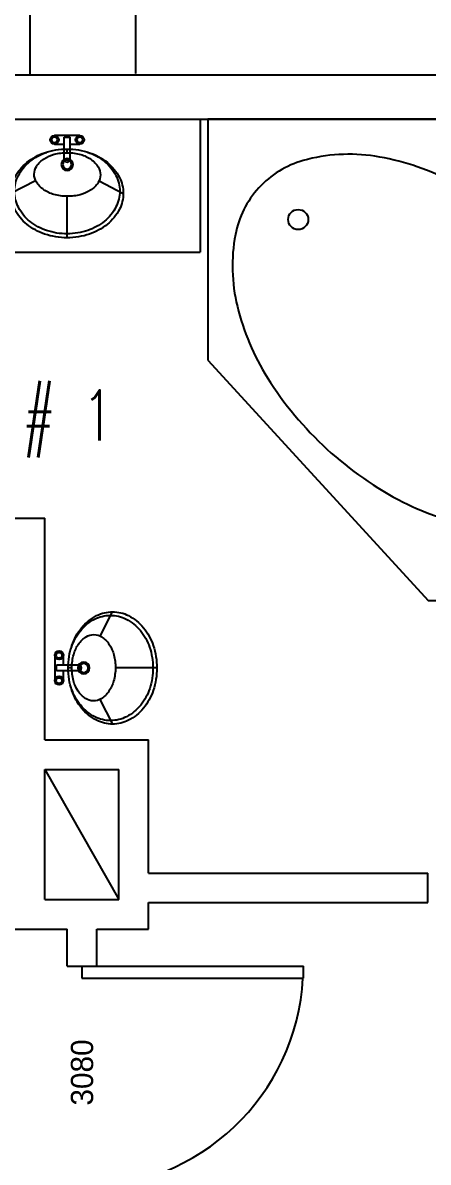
# Model space of a CAD drawing. Header units: inches. Extents: x 26998 to 46838, y -509 to 4343.
# Drawn here: x 33011.4 to 33066.2, y 3670.4 to 3824.6 of the extents above; entities that cross this region are included whole.
import ezdxf
from ezdxf.enums import TextEntityAlignment as Align

# ---------------------------------------------------------------- set-up
doc = ezdxf.new("R2010")
doc.units = ezdxf.units.IN
doc.header["$LTSCALE"] = 0.5
doc.header["$MEASUREMENT"] = 0
doc.layers.get('Defpoints').update_dxf_attribs({"color": 140})
for name, color, linetype in [('CABS', 23, 'Continuous'), ('Title Block', 7, 'Continuous'), ('TITLES', 3, 'Continuous'), ('windows', 4, 'Continuous')]:
    doc.layers.add(name, color=color, linetype=linetype)
doc.styles.add('HS-DESIGN-TTLB', font='GOTHIC.TTF')
doc.styles.get("Standard").update_dxf_attribs({"font": 'romans.shx', "width": 0.75})
doc.dimstyles.get("Standard").update_dxf_attribs({"dimtxt": 0.18, "dimasz": 0.18, "dimexe": 0.18, "dimexo": 0.0625, "dimgap": 0.09, "dimtad": 0, "dimtih": 1, "dimtoh": 1, "dimdec": 4, "dimzin": 0, "dimdsep": 46, "dimtxsty": 'Standard', "dimcen": 0.09, "dimadec": 0, "dimazin": 0, "dimtfac": 1, "dimtdec": 4, "dimtofl": 0, "dimtmove": 0, "dimatfit": 3, "dimfxl": 1, "dimtolj": 1, "dimtzin": 0, "dimarcsym": 0})

# ---------------------------------------------------------------- blocks, each defined once
blk = doc.blocks.new('A$C5D6C675C')
for p, q in [((0, 1.1), (1.2, 1.1)), ((0, 1.1), (0, 0)), ((1.2, 1.1), (1.2, 0.55)), ((0.6, 0), (1.2, 0.55)), ((0, 0), (0.6, 0))]:
    blk.add_line(p, q)
blk.add_lwpolyline([(0.1712, 0.1268, 0.139889), (0.2876, 0.0686, 0.107118), (0.4663, 0.0735, 0.079812), (0.6439, 0.1486, 0.067459), (0.8218, 0.2967, 0.067459), (0.9539, 0.4868, 0.079812), (1.0133, 0.6702, 0.107118), (1.0027, 0.8487, 0.139889), (0.9345, 0.9596, 0.139889), (0.8181, 1.0178, 0.107118), (0.6394, 1.0129, 0.079812), (0.4618, 0.9378, 0.067459), (0.2839, 0.7897, 0.067459), (0.1518, 0.5996, 0.079812), (0.0924, 0.4162, 0.107118), (0.103, 0.2377, 0.139889)], format="xyb", close=True)
blk.add_circle((0.25, 0.225), 0.025)
blk = doc.blocks.new('P0470039')
at = {"linetype": 'Continuous'}
for p, q in [((0, -0.61339), (0, 0)), ((-5.396179, -5.394092), (-9.5, -7.5)), ((5.322319, -5.35619), (9.5, -7.5)), ((0, -15), (0, -7.994521))]:
    blk.add_line(p, q, dxfattribs=at)
for points in [[(9.5, -7.5, 0.118506), (8.852327, -4.805722, 0.104654), (6.80398, -2.274646, 0.089615), (3.801003, -0.621924, 0.08127), (0, 0, 0.08127), (-3.801003, -0.621924, 0.089615), (-6.80398, -2.274646, 0.104654), (-8.852327, -4.805722, 0.118506), (-9.5, -7.5, 0.118506), (-8.852327, -10.194278, 0.104654), (-6.80398, -12.725354, 0.089615), (-3.801003, -14.378076, 0.08127), (0, -15, 0.08127), (3.801003, -14.378076, 0.089615), (6.80398, -12.725354, 0.104654), (8.852327, -10.194278, 0.118506)], [(0, -7.994521, 0.066698), (2.228047, -7.675818, 0.0792), (3.951416, -6.878456, 0.107151), (5.1993, -5.580919, 0.14125), (5.56895, -4.25438, 0.14125), (5.175802, -2.934614, 0.107151), (3.905073, -1.659441, 0.0792), (2.167817, -0.892807, 0.066698), (-0.065538, -0.613719, 0.066698), (-2.293584, -0.932422, 0.0792), (-4.016953, -1.729784, 0.107151), (-5.264838, -3.027321, 0.14125), (-5.634488, -4.35386, 0.14125), (-5.24134, -5.673626, 0.107151), (-3.970611, -6.948799, 0.0792), (-2.233355, -7.715433, 0.066698)]]:
    blk.add_lwpolyline(points, format="xyb", close=True, dxfattribs=at)
for radius in [1, 0.75]:
    blk.add_circle((0, -2.625), radius, dxfattribs=at)
for centre, radius, start, end in [((-0.632896, -9.107886), 9.026467, 108.265523, 128.679582), ((0.618746, -9.112425), 9.026467, 50.904831, 71.31889), ((-1.589253, -7.913284), 7.496208, 128.679582, 152.608443), ((1.583743, -7.924791), 7.496208, 26.975969, 50.904831), ((-3.065811, -7.148185), 5.833199, 152.608443, 179.792206), ((3.065811, -7.170423), 5.833199, 359.792206, 26.975969), ((-3.065811, -7.148185), 5.833199, 179.792206, 206.975969), ((3.065811, -7.170423), 5.833199, 332.608443, 359.792206), ((-1.583743, -6.393816), 7.496208, 206.975969, 230.904831), ((1.589253, -6.405324), 7.496208, 308.679582, 332.608443), ((-0.618746, -5.206183), 9.026467, 230.904831, 251.31889), ((0.632896, -5.210722), 9.026467, 288.265523, 308.679582), ((0.013869, -3.335173), 11.001532, 251.31889, 269.792206), ((0.013869, -3.335173), 11.001532, 269.792206, 288.265523)]:
    blk.add_arc(centre, radius, start, end, dxfattribs=at)
for tag, flags, p in [('ASCATNO', 1, (0, -2.25)), ('ASID', 3, (0, -1.5)), ('ASCOLOR', 1, (0, -3.75)), ('ASNAME', 1, (0, -3))]:
    blk.add_attdef(tag, text='', height=0.5, dxfattribs=dict(flags=flags)).set_placement(p, align=Align.CENTER)
blk = doc.blocks.new('door')
at = {"layer": 'windows'}
for p, q in [((9950.29, 7178.88), (9948.56, 7178.88)), ((9948.56, 7178.88), (9948.56, 7146.97)), ((9950.29, 7178.88), (9948.56, 7178.88)), ((9950.29, 7178.88), (9950.29, 7146.97)), ((9948.56, 7146.97), (9950.29, 7146.97))]:
    blk.add_line(p, q, dxfattribs=at)
blk.add_arc((9950.29, 7178.88), 31.9, 180, 266.8995, dxfattribs=at)
blk = doc.blocks.new('*D1235')
at = {"layer": 'Defpoints', "color": 0, "transparency": 16777216}
for p in [(33012.37, 3991.55), (33012.37, 3817.55), (33026.66, 3817.55)]:
    blk.add_point(p, dxfattribs=at)
at = {"layer": 'Title Block', "color": 0, "lineweight": -2, "transparency": 16777216}
for p, q in [((33012.43, 3991.55), (33026.84, 3991.55)), ((33026.66, 3991.37), (33026.66, 3904.73)), ((33026.66, 3817.73), (33026.66, 3904.37)), ((33012.43, 3817.55), (33026.84, 3817.55))]:
    blk.add_line(p, q, dxfattribs=at)
at = {"layer": 'Title Block', "color": 0, "transparency": 16777216}
for points in [[(33026.63, 3991.37), (33026.69, 3991.37), (33026.66, 3991.55)], [(33026.63, 3817.73), (33026.69, 3817.73), (33026.66, 3817.55)]]:
    blk.add_solid(points, dxfattribs=at)
at = {"layer": 'Title Block', "color": 0, "transparency": 16777216, "insert": (33026.66, 3904.55), "char_height": 0.18, "attachment_point": 5}
blk.add_mtext('\\A1;174.0000', dxfattribs=at)
blk = doc.blocks.new('*D1239')
at = {"layer": 'Defpoints', "color": 0, "transparency": 16777216}
for p in [(33012.37, 3829.13), (33012.37, 3817.55), (33096.17, 3817.55)]:
    blk.add_point(p, dxfattribs=at)
at = {"layer": 'Title Block', "color": 0, "lineweight": -2, "transparency": 16777216}
for p, q in [((33012.37, 3817.61), (33012.37, 3829.31)), ((33012.55, 3829.13), (33053.78, 3829.13)), ((33095.99, 3829.13), (33054.76, 3829.13)), ((33096.17, 3817.61), (33096.17, 3829.31))]:
    blk.add_line(p, q, dxfattribs=at)
at = {"layer": 'Title Block', "color": 0, "transparency": 16777216}
for points in [[(33012.55, 3829.16), (33012.55, 3829.1), (33012.37, 3829.13)], [(33095.99, 3829.16), (33095.99, 3829.1), (33096.17, 3829.13)]]:
    blk.add_solid(points, dxfattribs=at)
at = {"layer": 'Title Block', "color": 0, "transparency": 16777216, "insert": (33054.27, 3829.13), "char_height": 0.18, "attachment_point": 5}
blk.add_mtext('\\A1;83.8000', dxfattribs=at)

msp = doc.modelspace()

# ---------------------------------------------------------------- linework, layer by layer
at = {"layer": 'CABS'}
for p, q in [((33035.3686292, 3811.5473968), (33035.3686292, 3793.5473968)), ((33019.0843547, 3809.3301363), (33015.6529036, 3809.3301363)), ((33019.0843547, 3809.3301363), (33015.6529036, 3809.3301363)), ((33015.6529036, 3808.1624618), (33016.9690292, 3808.1624618)), ((33015.6529036, 3808.1624618), (33016.9690292, 3808.1624618)), ((33016.9690292, 3806.1263787), (33016.9690292, 3809.1061095)), ((33016.9690292, 3809.1061095), (33017.7682292, 3809.1061095)), ((33016.9690292, 3806.1263787), (33016.9690292, 3809.1061095)), ((33016.9690292, 3806.1263787), (33016.9690292, 3809.1061095)), ((33016.9690292, 3806.1263787), (33016.9690292, 3809.1061095)), ((33016.9690292, 3809.1061095), (33017.7682292, 3809.1061095)), ((33016.9690292, 3806.1263787), (33016.9690292, 3809.1061095)), ((33016.9690292, 3806.1263787), (33016.9690292, 3809.1061095)), ((33017.7682292, 3806.1263787), (33017.7682292, 3809.1061095)), ((33017.7682292, 3806.1263787), (33017.7682292, 3809.1061095)), ((33017.7682292, 3806.1263787), (33017.7682292, 3809.1061095)), ((33017.7682292, 3806.1263787), (33017.7682292, 3809.1061095)), ((33017.7682292, 3806.1263787), (33017.7682292, 3809.1061095)), ((33017.7682292, 3806.1263787), (33017.7682292, 3809.1061095)), ((33017.7682292, 3808.1624618), (33019.0843547, 3808.1624618)), ((33017.7682292, 3808.1624618), (33019.0843547, 3808.1624618)), ((32999.3686292, 3793.5473968), (33035.3686292, 3793.5473968)), ((33015.6880111, 3739.0083395), (33015.6880111, 3735.5768884)), ((33015.6880111, 3739.0083395), (33015.6880111, 3735.5768884)), ((33016.8556856, 3737.6922139), (33016.8556856, 3739.0083395)), ((33016.8556856, 3737.6922139), (33016.8556856, 3739.0083395)), ((33018.8917687, 3737.6922139), (33015.912038, 3737.6922139)), ((33015.912038, 3736.8930139), (33015.912038, 3737.6922139)), ((33018.8917687, 3737.6922139), (33015.912038, 3737.6922139)), ((33018.8917687, 3737.6922139), (33015.912038, 3737.6922139)), ((33018.8917687, 3737.6922139), (33015.912038, 3737.6922139)), ((33015.912038, 3736.8930139), (33015.912038, 3737.6922139)), ((33018.8917687, 3737.6922139), (33015.912038, 3737.6922139)), ((33018.8917687, 3737.6922139), (33015.912038, 3737.6922139)), ((33018.8917687, 3736.8930139), (33015.912038, 3736.8930139)), ((33018.8917687, 3736.8930139), (33015.912038, 3736.8930139)), ((33018.8917687, 3736.8930139), (33015.912038, 3736.8930139)), ((33018.8917687, 3736.8930139), (33015.912038, 3736.8930139)), ((33018.8917687, 3736.8930139), (33015.912038, 3736.8930139)), ((33018.8917687, 3736.8930139), (33015.912038, 3736.8930139)), ((33016.8556856, 3735.5768884), (33016.8556856, 3736.8930139)), ((33016.8556856, 3735.5768884), (33016.8556856, 3736.8930139))]:
    msp.add_line(p, q, dxfattribs=at)
for centre, radius in [((33015.6529036, 3808.746299), 0.5838373), ((33015.6529036, 3808.746299), 0.5838373), ((33015.6529036, 3808.746299), 0.3925094), ((33015.6529036, 3808.746299), 0.3925094), ((33019.0843547, 3808.746299), 0.5838373), ((33019.0843547, 3808.746299), 0.5838373), ((33019.0843547, 3808.746299), 0.3925094), ((33019.0843547, 3808.746299), 0.3925094), ((33016.2718484, 3739.0083395), 0.5838373), ((33016.2718484, 3739.0083395), 0.5838373), ((33016.2718484, 3739.0083395), 0.3925094), ((33016.2718484, 3739.0083395), 0.3925094), ((33016.2718484, 3735.5768884), 0.5838373), ((33016.2718484, 3735.5768884), 0.5838373), ((33016.2718484, 3735.5768884), 0.3925094), ((33016.2718484, 3735.5768884), 0.3925094)]:
    msp.add_circle(centre, radius, dxfattribs=at)
for centre, start, end in [((33017.3686292, 3806.1263787), 180, 0), ((33017.3686292, 3806.1263787), 180, 0), ((33017.3686292, 3806.1263787), 180, 0), ((33017.3686292, 3806.1263787), 180, 0), ((33017.3686292, 3806.1263787), 180, 0), ((33017.3686292, 3806.1263787), 180, 0), ((33018.8917687, 3737.2926139), 270, 90), ((33018.8917687, 3737.2926139), 270, 90), ((33018.8917687, 3737.2926139), 270, 90), ((33018.8917687, 3737.2926139), 270, 90), ((33018.8917687, 3737.2926139), 270, 90), ((33018.8917687, 3737.2926139), 270, 90)]:
    msp.add_arc(centre, 0.3996, start, end, dxfattribs=at)
at = {"layer": 'Title Block'}
for p, q in [((33012.3686292, 3817.5473968), (33012.3686292, 3991.5473968)), ((32749.3686292, 3817.5473968), (33044.3686292, 3817.5473968)), ((33044.3686292, 3817.5473968), (33100.1829149, 3817.5473968)), ((32755.3686292, 3811.5473968), (33044.3686292, 3811.5473968)), ((33044.3686292, 3811.5473968), (33100.1686292, 3811.5473968)), ((32913.3686292, 3757.5473968), (33014.3686292, 3757.5473968)), ((33014.3686292, 3727.5473968), (33014.3686292, 3757.5473968)), ((33014.3686292, 3727.5473968), (33028.3686292, 3727.5473968)), ((33028.3686292, 3709.5473968), (33028.3686292, 3727.5473968)), ((33014.3686292, 3723.5473968), (33024.3686292, 3723.5473968)), ((33014.3686292, 3705.9473968), (33014.3686292, 3723.5473968)), ((33014.3686292, 3723.5473968), (33024.3686292, 3705.9473968)), ((33024.3686292, 3705.9473968), (33024.3686292, 3723.5473968)), ((33028.3686292, 3709.5473968), (33066.1686292, 3709.5473968)), ((33066.1686292, 3705.5473968), (33066.1686292, 3709.5473968)), ((33014.3686292, 3705.9473968), (33024.3686292, 3705.9473968)), ((33028.3686292, 3705.5473968), (33066.1686292, 3705.5473968)), ((33028.3686292, 3701.9473968), (33028.3686292, 3705.5473968)), ((32978.3686292, 3701.9473968), (33017.3686292, 3701.9473968)), ((33017.3686292, 3696.9473968), (33017.3686292, 3701.9473968)), ((33021.3686292, 3701.9473968), (33028.3686292, 3701.9473968)), ((33021.3686292, 3696.9473968), (33021.3686292, 3701.9473968)), ((33017.3686292, 3696.9473968), (33021.3686292, 3696.9473968))]:
    msp.add_line(p, q, dxfattribs=at)

# ---------------------------------------------------------------- block references
at = {"layer": 'CABS'}
for name, p, xscale, yscale, zscale, rotation in [('A$C5D6C675C', (33036.4097958, 3811.5473985), 54.32621164492499, 54.32621164492499, 54.32621164492499, 270), ('P0470039', (33017.5159198, 3737.2926139), -0.7999999999999545, 0.7999999999999545, 0.7999999999999545, 90)]:
    msp.add_blockref(name, p, dxfattribs=dict(at, xscale=xscale, yscale=yscale, zscale=zscale, rotation=rotation))
at = {"layer": 'CABS', "xscale": -0.7999999999999545, "yscale": 0.7999999999999545, "zscale": 0.7999999999999545}
msp.add_blockref('P0470039', (33017.3686292, 3807.5022276), dxfattribs=at)
at = {"layer": 'TITLES', "xscale": 0.939173425781899, "yscale": 0.939173425781899, "zscale": 0.939173425781899, "rotation": 90.00000000000001}
msp.add_blockref('door', (39761.5779492, -5648.0980122), dxfattribs=at)

# ---------------------------------------------------------------- texts
at = {"insert": (32971.4907623, 3774.8473968), "char_height": 6.8007744, "width": 110.476910075, "attachment_point": 1}
msp.add_mtext('\\A1;BATHROOM # 1', dxfattribs=at)
at = {"layer": 'Title Block', "insert": (33017.8750415, 3678.0826547), "char_height": 3.0096, "width": 43.611515527, "attachment_point": 1, "rotation": 90, "style": 'HS-DESIGN-TTLB'}
msp.add_mtext('3080', dxfattribs=at)

# ---------------------------------------------------------------- dimensions: what is measured, and where the dimension line sits
at = {"layer": 'Title Block'}
dim = msp.add_linear_dim(base=(33026.661961, 3817.5473968), p1=(33012.3686292, 3991.5473968), p2=(33012.3686292, 3817.5473968), angle=90, dimstyle='Standard', dxfattribs=at)
dim.commit()
dim.dimension.update_dxf_attribs({"geometry": '*D1235', "text_midpoint": (33026.661961, 3904.5473968)})
dim = msp.add_linear_dim(base=(33012.3686292, 3829.13323), p1=(33096.1686292, 3817.5473968), p2=(33012.3686292, 3817.5473968), dimstyle='Standard', dxfattribs=at)
dim.commit()
dim.dimension.update_dxf_attribs({"geometry": '*D1239', "text_midpoint": (33054.2686292, 3829.13323)})

doc.saveas('drawing.dxf')
